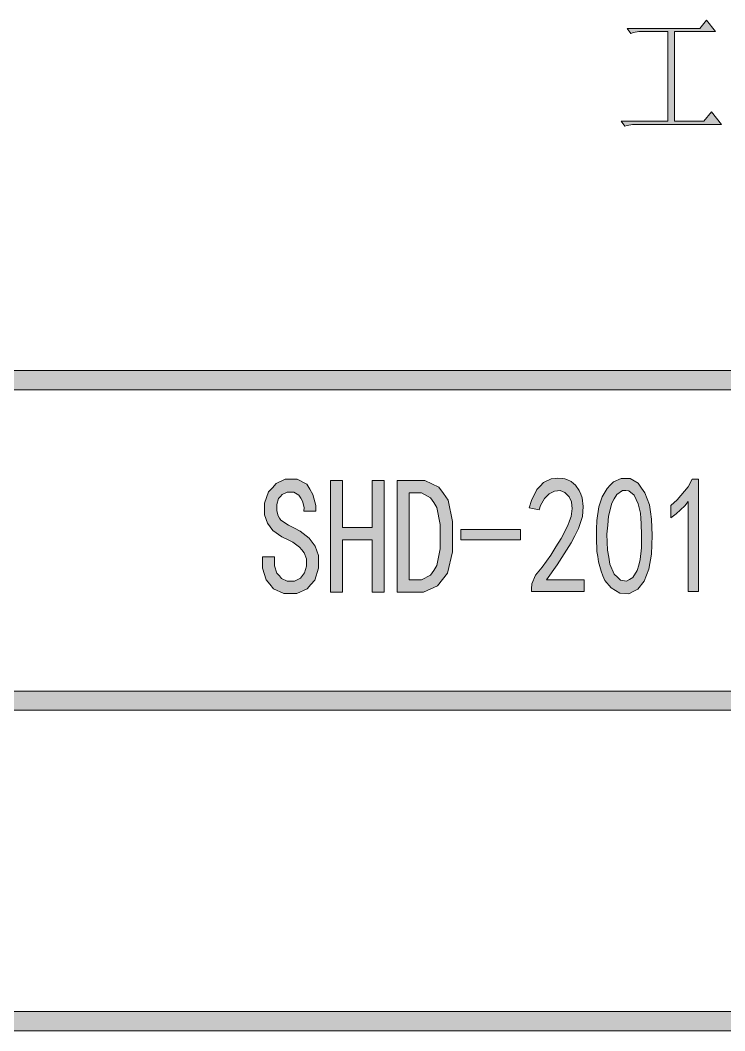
# Model space of a CAD drawing. Header units: millimetres. Extents: x 261 to 114907, y 32 to 1998430.
# Drawn here: x 109569 to 111462, y 1932968 to 1935681 of the extents above; entities that cross this region are included whole.
import ezdxf

# ---------------------------------------------------------------- set-up
doc = ezdxf.new("R2010")
doc.units = ezdxf.units.MM

msp = doc.modelspace()

# ---------------------------------------------------------------- hatches: boundary and pattern name
h = msp.add_hatch(color=0)
h.dxf.hatch_style = 2
h.paths.add_polyline_path([(111199.7, 1935659.3), (111395.4, 1935659.3), (111413, 1935681.3), (111437.6, 1935650.7), (111326.9, 1935650.7), (111326.9, 1935410.2), (111405.7, 1935410.2), (111426, 1935435.2), (111453.1, 1935401.2), (111222.1, 1935401.2), (111214.4, 1935401.2), (111200.2, 1935399), (111193.7, 1935396.9), (111183.4, 1935410.2), (111309.2, 1935410.2), (111309.2, 1935650.7), (111238.5, 1935650.7), (111230.8, 1935650.7), (111217, 1935648.1), (111210.1, 1935646)])
h = msp.add_hatch(color=0)
h.dxf.hatch_style = 2
h.paths.add_polyline_path([(113706.8, 1934740.6), (113706.8, 1934688.9), (107700.3, 1934688.9), (107700.3, 1934740.6)])
h = msp.add_hatch(color=0)
h.dxf.hatch_style = 2
h.paths.add_polyline_path([(110370.7, 1934229.5), (110370.7, 1934209.7), (110360.3, 1934177.4), (110350, 1934165.8), (110340.1, 1934154.1), (110312.5, 1934142.1), (110294.8, 1934142.1), (110277.1, 1934142.1), (110250, 1934154.6), (110240.1, 1934166.6), (110230.2, 1934178.7), (110220.3, 1934209.7), (110220.3, 1934227.8), (110220.3, 1934240.3), (110252.6, 1934240.3), (110252.6, 1934229.5), (110252.6, 1934216.6), (110259, 1934196.4), (110265.5, 1934189.5), (110271.5, 1934182.6), (110286.2, 1934175.2), (110294.8, 1934175.2), (110306, 1934175.2), (110322.4, 1934183), (110327.6, 1934190.3), (110333.2, 1934197.6), (110338.3, 1934215.7), (110338.3, 1934226.1), (110338.3, 1934235.1), (110331.9, 1934251.1), (110325.8, 1934258.8), (110319.4, 1934266.2), (110301.3, 1934279.5), (110289.2, 1934286), (110272.4, 1934293.7), (110248.3, 1934311.4), (110240.9, 1934320.9), (110233.6, 1934330.4), (110225.9, 1934353.2), (110225.9, 1934366.6), (110225.9, 1934384.7), (110236.2, 1934414.8), (110246.6, 1934426), (110256.5, 1934437.7), (110280.6, 1934448.9), (110294.8, 1934448.9), (110312.9, 1934448.9), (110339.2, 1934435.1), (110347.4, 1934421.7), (110355.6, 1934407.9), (110363.3, 1934378.6), (110363.3, 1934363.1), (110331.4, 1934363.1), (110331.9, 1934372.6), (110327.6, 1934390.3), (110322.8, 1934398), (110318.1, 1934405.8), (110303.9, 1934414), (110294.8, 1934414), (110286.2, 1934414), (110272.8, 1934407.9), (110268.1, 1934402.3), (110263.4, 1934396.7), (110258.2, 1934381.2), (110258.2, 1934371.7), (110258.2, 1934364), (110262.1, 1934350.2), (110265.9, 1934344.6), (110269.8, 1934339), (110290.1, 1934325.2), (110306, 1934317.4), (110321.5, 1934309.7), (110345.2, 1934290.7), (110353.8, 1934279.5), (110362, 1934268.7), (110370.7, 1934243.8)])
h = msp.add_hatch(color=0)
h.dxf.hatch_style = 2
h.paths.add_polyline_path([(110547.3, 1934145.5), (110515, 1934145.5), (110515, 1934286), (110434.9, 1934286), (110434.9, 1934145.5), (110403, 1934145.5), (110403, 1934445.4), (110434.9, 1934445.4), (110434.9, 1934319.2), (110515, 1934319.2), (110515, 1934445.4), (110547.3, 1934445.4)])
h = msp.add_hatch(color=0)
h.paths.add_polyline_path([(110730.9, 1934294.6), (110730.9, 1934254.1), (110717.1, 1934196.8), (110703.8, 1934180), (110690, 1934162.7), (110652.9, 1934145.5), (110630.1, 1934145.5), (110582.2, 1934145.5), (110582.2, 1934445.4), (110630.1, 1934445.4), (110655.9, 1934445.4), (110694.3, 1934427.8), (110706.3, 1934410.1), (110718.8, 1934392.9), (110730.9, 1934335.1)])
h.paths.add_polyline_path([(110697.3, 1934294.6), (110697.3, 1934326.9), (110688.7, 1934372.6), (110680.5, 1934386), (110671.9, 1934398.9), (110646.9, 1934412.2), (110630.1, 1934412.2), (110614.6, 1934412.2), (110614.6, 1934178.7), (110630.1, 1934178.7), (110646.9, 1934178.7), (110671.9, 1934191.6), (110680.5, 1934204.1), (110688.7, 1934217), (110697.3, 1934262.3)])
h = msp.add_hatch(color=0)
h.dxf.hatch_style = 2
h.paths.add_polyline_path([(110942.5, 1934154.6), (110943.3, 1934167.5), (110953.3, 1934191.2), (110962.3, 1934201.5), (110971.4, 1934212.3), (110994.6, 1934245), (111008.4, 1934267.5), (111022.6, 1934289.9), (111040.7, 1934324.3), (111045, 1934336.8), (111049.4, 1934348.9), (111052.4, 1934370), (111051.5, 1934378.6), (111050.2, 1934387.7), (111043.7, 1934401.9), (111038.1, 1934407.5), (111032.5, 1934413.5), (111019.6, 1934418.3), (111012.3, 1934417.4), (111004.5, 1934416.6), (110990.7, 1934409.2), (110983.9, 1934403.2), (110977.4, 1934397.2), (110967, 1934378.6), (110963.6, 1934366.6), (110936.9, 1934371.7), (110942.5, 1934392), (110957.1, 1934421.3), (110965.8, 1934430.3), (110974.8, 1934439.8), (110995.5, 1934449.7), (111007.1, 1934450.6), (111014, 1934451.5), (111026.9, 1934451), (111032.5, 1934449.7), (111038.1, 1934448.4), (111049.8, 1934442.4), (111055.4, 1934437.7), (111061.4, 1934432.5), (111071.3, 1934418.3), (111075.2, 1934408.4), (111079.1, 1934398.9), (111081.7, 1934375.6), (111080.8, 1934362.3), (111079.9, 1934348.5), (111068.7, 1934316.1), (111059.3, 1934297.2), (111049.4, 1934278.2), (111011.4, 1934219.2), (110983.4, 1934178.7), (111084.3, 1934178.7), (111084.3, 1934147.2), (110942.5, 1934147.2)])
h = msp.add_hatch(color=0)
h.paths.add_polyline_path([(111117.9, 1934314.9), (111118.7, 1934338.1), (111123.9, 1934374.8), (111128.6, 1934388.5), (111132.9, 1934401.9), (111145.9, 1934424.3), (111154.5, 1934432.9), (111162.7, 1934442), (111183.4, 1934450.6), (111195.9, 1934450.6), (111207.9, 1934450.6), (111229.5, 1934438.1), (111238.5, 1934425.2), (111247.6, 1934412.7), (111259.6, 1934380.4), (111262.2, 1934361.4), (111265.2, 1934342), (111267, 1934297.6), (111266.1, 1934272.6), (111264.8, 1934247.6), (111257.9, 1934207.1), (111251.9, 1934191.2), (111245.8, 1934175.2), (111228.2, 1934153.7), (111216.1, 1934147.2), (111204, 1934141.2), (111180.3, 1934142.5), (111168.3, 1934149.8), (111156.6, 1934157.6), (111139.8, 1934177), (111134.7, 1934189.5), (111129.9, 1934201.5), (111123, 1934227.4), (111120.9, 1934241.2), (111118.7, 1934254.5), (111117.4, 1934291.6)])
h.paths.add_polyline_path([(111147.6, 1934325.2), (111145.4, 1934301.1), (111146.7, 1934258.4), (111150.2, 1934239.4), (111153.6, 1934220.5), (111165.3, 1934193.8), (111173.5, 1934186), (111181.6, 1934177.8), (111198, 1934174.8), (111206.2, 1934180), (111214.8, 1934184.7), (111226.9, 1934203.7), (111230.8, 1934218.3), (111234.6, 1934233), (111238.5, 1934264.4), (111238.5, 1934281.2), (111238.5, 1934298.5), (111237.7, 1934329.5), (111236.4, 1934343.7), (111235.5, 1934357.5), (111229, 1934382.9), (111223.9, 1934394.6), (111218.7, 1934405.8), (111204.5, 1934417.8), (111195.9, 1934418.3), (111187.2, 1934418.7), (111171.7, 1934407.5), (111164.8, 1934396.3), (111158.4, 1934384.7), (111149.3, 1934349.3)])
h = msp.add_hatch(color=0)
h.dxf.hatch_style = 2
h.paths.add_polyline_path([(111363.5, 1934389.4), (111354.4, 1934377.8), (111331.2, 1934355.8), (111317, 1934345.5), (111317, 1934378.6), (111334.6, 1934393.7), (111363.5, 1934428.6), (111374.7, 1934448.9), (111391.5, 1934448.9), (111391.5, 1934147.2), (111363.5, 1934147.2)])
h = msp.add_hatch(color=0)
h.dxf.hatch_style = 2
h.paths.add_polyline_path([(110913.2, 1934286), (110753.3, 1934286), (110753.3, 1934314), (110913.2, 1934314)])
h = msp.add_hatch(color=0)
h.dxf.hatch_style = 2
h.paths.add_polyline_path([(113706.8, 1933880.1), (113706.8, 1933828.4), (107700.3, 1933828.4), (107700.3, 1933880.1)])
h = msp.add_hatch(color=0)
h.dxf.hatch_style = 2
h.paths.add_polyline_path([(113706.8, 1933019.5), (113706.8, 1932967.8), (107700.3, 1932967.8), (107700.3, 1933019.5)])

# ---------------------------------------------------------------- linework, layer by layer
at = {"color": 0, "lineweight": 0}
for points in [[(111199.7, 1935659.3), (111395.4, 1935659.3), (111413, 1935681.3), (111437.6, 1935650.7), (111326.9, 1935650.7), (111326.9, 1935410.2), (111405.7, 1935410.2), (111426, 1935435.2), (111453.1, 1935401.2), (111222.1, 1935401.2), (111214.4, 1935401.2), (111200.2, 1935399), (111193.7, 1935396.9), (111183.4, 1935410.2), (111309.2, 1935410.2), (111309.2, 1935650.7), (111238.5, 1935650.7), (111230.8, 1935650.7), (111217, 1935648.1), (111210.1, 1935646)], [(113706.8, 1934740.6), (113706.8, 1934688.9), (107700.3, 1934688.9), (107700.3, 1934740.6)], [(110370.7, 1934229.5), (110370.7, 1934209.7), (110360.3, 1934177.4), (110350, 1934165.8), (110340.1, 1934154.1), (110312.5, 1934142.1), (110294.8, 1934142.1), (110277.1, 1934142.1), (110250, 1934154.6), (110240.1, 1934166.6), (110230.2, 1934178.7), (110220.3, 1934209.7), (110220.3, 1934227.8), (110220.3, 1934240.3), (110252.6, 1934240.3), (110252.6, 1934229.5), (110252.6, 1934216.6), (110259, 1934196.4), (110265.5, 1934189.5), (110271.5, 1934182.6), (110286.2, 1934175.2), (110294.8, 1934175.2), (110306, 1934175.2), (110322.4, 1934183), (110327.6, 1934190.3), (110333.2, 1934197.6), (110338.3, 1934215.7), (110338.3, 1934226.1), (110338.3, 1934235.1), (110331.9, 1934251.1), (110325.8, 1934258.8), (110319.4, 1934266.2), (110301.3, 1934279.5), (110289.2, 1934286), (110272.4, 1934293.7), (110248.3, 1934311.4), (110240.9, 1934320.9), (110233.6, 1934330.4), (110225.9, 1934353.2), (110225.9, 1934366.6), (110225.9, 1934384.7), (110236.2, 1934414.8), (110246.6, 1934426), (110256.5, 1934437.7), (110280.6, 1934448.9), (110294.8, 1934448.9), (110312.9, 1934448.9), (110339.2, 1934435.1), (110347.4, 1934421.7), (110355.6, 1934407.9), (110363.3, 1934378.6), (110363.3, 1934363.1), (110331.4, 1934363.1), (110331.9, 1934372.6), (110327.6, 1934390.3), (110322.8, 1934398), (110318.1, 1934405.8), (110303.9, 1934414), (110294.8, 1934414), (110286.2, 1934414), (110272.8, 1934407.9), (110268.1, 1934402.3), (110263.4, 1934396.7), (110258.2, 1934381.2), (110258.2, 1934371.7), (110258.2, 1934364), (110262.1, 1934350.2), (110265.9, 1934344.6), (110269.8, 1934339), (110290.1, 1934325.2), (110306, 1934317.4), (110321.5, 1934309.7), (110345.2, 1934290.7), (110353.8, 1934279.5), (110362, 1934268.7), (110370.7, 1934243.8)], [(110547.3, 1934145.5), (110515, 1934145.5), (110515, 1934286), (110434.9, 1934286), (110434.9, 1934145.5), (110403, 1934145.5), (110403, 1934445.4), (110434.9, 1934445.4), (110434.9, 1934319.2), (110515, 1934319.2), (110515, 1934445.4), (110547.3, 1934445.4)], [(110730.9, 1934294.6), (110730.9, 1934254.1), (110717.1, 1934196.8), (110703.8, 1934180), (110690, 1934162.7), (110652.9, 1934145.5), (110630.1, 1934145.5), (110582.2, 1934145.5), (110582.2, 1934445.4), (110630.1, 1934445.4), (110655.9, 1934445.4), (110694.3, 1934427.8), (110706.3, 1934410.1), (110718.8, 1934392.9), (110730.9, 1934335.1)], [(110942.5, 1934154.6), (110943.3, 1934167.5), (110953.3, 1934191.2), (110962.3, 1934201.5), (110971.4, 1934212.3), (110994.6, 1934245), (111008.4, 1934267.5), (111022.6, 1934289.9), (111040.7, 1934324.3), (111045, 1934336.8), (111049.4, 1934348.9), (111052.4, 1934370), (111051.5, 1934378.6), (111050.2, 1934387.7), (111043.7, 1934401.9), (111038.1, 1934407.5), (111032.5, 1934413.5), (111019.6, 1934418.3), (111012.3, 1934417.4), (111004.5, 1934416.6), (110990.7, 1934409.2), (110983.9, 1934403.2), (110977.4, 1934397.2), (110967, 1934378.6), (110963.6, 1934366.6), (110936.9, 1934371.7), (110942.5, 1934392), (110957.1, 1934421.3), (110965.8, 1934430.3), (110974.8, 1934439.8), (110995.5, 1934449.7), (111007.1, 1934450.6), (111014, 1934451.5), (111026.9, 1934451), (111032.5, 1934449.7), (111038.1, 1934448.4), (111049.8, 1934442.4), (111055.4, 1934437.7), (111061.4, 1934432.5), (111071.3, 1934418.3), (111075.2, 1934408.4), (111079.1, 1934398.9), (111081.7, 1934375.6), (111080.8, 1934362.3), (111079.9, 1934348.5), (111068.7, 1934316.1), (111059.3, 1934297.2), (111049.4, 1934278.2), (111011.4, 1934219.2), (110983.4, 1934178.7), (111084.3, 1934178.7), (111084.3, 1934147.2), (110942.5, 1934147.2)], [(111117.9, 1934314.9), (111118.7, 1934338.1), (111123.9, 1934374.8), (111128.6, 1934388.5), (111132.9, 1934401.9), (111145.9, 1934424.3), (111154.5, 1934432.9), (111162.7, 1934442), (111183.4, 1934450.6), (111195.9, 1934450.6), (111207.9, 1934450.6), (111229.5, 1934438.1), (111238.5, 1934425.2), (111247.6, 1934412.7), (111259.6, 1934380.4), (111262.2, 1934361.4), (111265.2, 1934342), (111267, 1934297.6), (111266.1, 1934272.6), (111264.8, 1934247.6), (111257.9, 1934207.1), (111251.9, 1934191.2), (111245.8, 1934175.2), (111228.2, 1934153.7), (111216.1, 1934147.2), (111204, 1934141.2), (111180.3, 1934142.5), (111168.3, 1934149.8), (111156.6, 1934157.6), (111139.8, 1934177), (111134.7, 1934189.5), (111129.9, 1934201.5), (111123, 1934227.4), (111120.9, 1934241.2), (111118.7, 1934254.5), (111117.4, 1934291.6)], [(111363.5, 1934389.4), (111354.4, 1934377.8), (111331.2, 1934355.8), (111317, 1934345.5), (111317, 1934378.6), (111334.6, 1934393.7), (111363.5, 1934428.6), (111374.7, 1934448.9), (111391.5, 1934448.9), (111391.5, 1934147.2), (111363.5, 1934147.2)], [(111147.6, 1934325.2), (111145.4, 1934301.1), (111146.7, 1934258.4), (111150.2, 1934239.4), (111153.6, 1934220.5), (111165.3, 1934193.8), (111173.5, 1934186), (111181.6, 1934177.8), (111198, 1934174.8), (111206.2, 1934180), (111214.8, 1934184.7), (111226.9, 1934203.7), (111230.8, 1934218.3), (111234.6, 1934233), (111238.5, 1934264.4), (111238.5, 1934281.2), (111238.5, 1934298.5), (111237.7, 1934329.5), (111236.4, 1934343.7), (111235.5, 1934357.5), (111229, 1934382.9), (111223.9, 1934394.6), (111218.7, 1934405.8), (111204.5, 1934417.8), (111195.9, 1934418.3), (111187.2, 1934418.7), (111171.7, 1934407.5), (111164.8, 1934396.3), (111158.4, 1934384.7), (111149.3, 1934349.3)], [(110697.3, 1934294.6), (110697.3, 1934326.9), (110688.7, 1934372.6), (110680.5, 1934386), (110671.9, 1934398.9), (110646.9, 1934412.2), (110630.1, 1934412.2), (110614.6, 1934412.2), (110614.6, 1934178.7), (110630.1, 1934178.7), (110646.9, 1934178.7), (110671.9, 1934191.6), (110680.5, 1934204.1), (110688.7, 1934217), (110697.3, 1934262.3)], [(110913.2, 1934286), (110753.3, 1934286), (110753.3, 1934314), (110913.2, 1934314)], [(113706.8, 1933880.1), (113706.8, 1933828.4), (107700.3, 1933828.4), (107700.3, 1933880.1)], [(113706.8, 1933019.5), (113706.8, 1932967.8), (107700.3, 1932967.8), (107700.3, 1933019.5)]]:
    msp.add_lwpolyline(points, close=True, dxfattribs=at)

doc.saveas('drawing.dxf')
